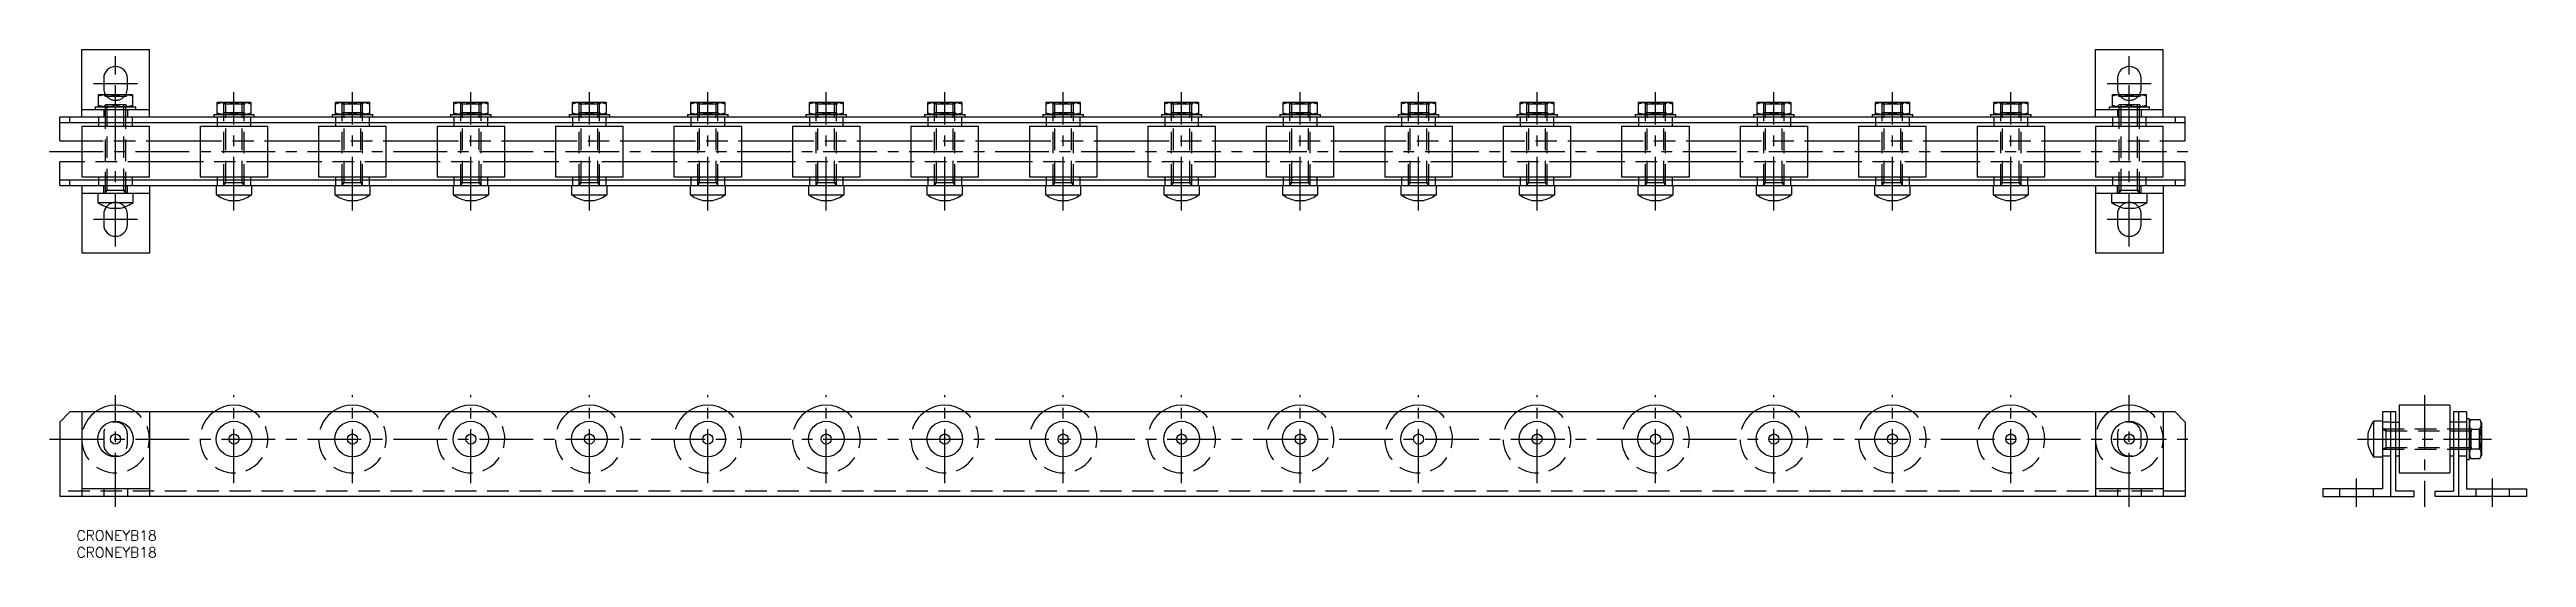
# Model space of a CAD drawing. Extents: x -3 to 729, y -8 to 142.
import ezdxf

# ---------------------------------------------------------------- set-up
doc = ezdxf.new("R2010")
doc.units = 0
doc.header["$LTSCALE"] = 0.5
doc.linetypes.add('CENTER', pattern=[50.8, 31.75, -6.35, 6.35, -6.35])
doc.linetypes.add('DASHED', pattern=[19.05, 12.7, -6.35])
for name, color, linetype in [('MSM_CENTER', 1, 'CENTER'), ('MSM_CONTINUOUS', 7, 'CONTINUOUS'), ('MSM_DASHED', 4, 'DASHED'), ('MSM_PART_NUMBER', 7, 'CONTINUOUS')]:
    doc.layers.add(name, color=color, linetype=linetype)
doc.styles.get("Standard").update_dxf_attribs({"font": 'txt.shx', "height": 3, "bigfont": 'bigfont.shx'})

# ---------------------------------------------------------------- blocks, each defined once
blk = doc.blocks.new('*U45')
at = {"layer": 'MSM_PART_NUMBER'}
blk.add_text('CRONEYB18', height=3, dxfattribs=at).set_placement((5, -3))
blk = doc.blocks.new('*U46')
at = {"layer": 'MSM_PART_NUMBER'}
blk.add_text('CRONEYB18', height=3, dxfattribs=at).set_placement((5, -8))

msp = doc.modelspace()

# ---------------------------------------------------------------- linework, layer by layer
at = {"layer": 'MSM_CENTER'}
for p, q in [((16.5, 83.91), (16.5, 140.11)), ((611.5, 83.91), (611.5, 140.11)), ((10, 132.11), (23, 132.11)), ((605, 132.11), (618, 132.11)), ((51.5, 94.51), (51.5, 129.51)), ((86.5, 94.51), (86.5, 129.51)), ((121.5, 94.51), (121.5, 129.51)), ((156.5, 94.51), (156.5, 129.51)), ((191.5, 94.51), (191.5, 129.51)), ((226.5, 94.51), (226.5, 129.51)), ((261.5, 94.51), (261.5, 129.51)), ((296.5, 94.51), (296.5, 129.51)), ((331.5, 94.51), (331.5, 129.51)), ((366.5, 94.51), (366.5, 129.51)), ((401.5, 94.51), (401.5, 129.51)), ((436.5, 94.51), (436.5, 129.51)), ((471.5, 94.51), (471.5, 129.51)), ((506.5, 94.51), (506.5, 129.51)), ((541.5, 94.51), (541.5, 129.51)), ((576.5, 94.51), (576.5, 129.51)), ((-3, 112.01), (631, 112.01)), ((23, 91.91), (10, 91.91)), ((618, 91.91), (605, 91.91)), ((16.5, 7), (16.5, 40)), ((51.5, 14), (51.5, 40)), ((86.5, 14), (86.5, 40)), ((121.5, 14), (121.5, 40)), ((156.5, 14), (156.5, 40)), ((191.5, 14), (191.5, 40)), ((226.5, 14), (226.5, 40)), ((261.5, 14), (261.5, 40)), ((296.5, 14), (296.5, 40)), ((331.5, 14), (331.5, 40)), ((366.5, 14), (366.5, 40)), ((401.5, 14), (401.5, 40)), ((436.5, 14), (436.5, 40)), ((471.5, 14), (471.5, 40)), ((506.5, 14), (506.5, 40)), ((541.5, 14), (541.5, 40)), ((576.5, 14), (576.5, 40)), ((611.5, 7), (611.5, 40)), ((698.74, 40), (698.74, 7)), ((-3, 27), (631, 27)), ((678.94, 27), (718.54, 27)), ((678.64, 7), (678.64, 15.3)), ((718.84, 7), (718.84, 15.3))]:
    msp.add_line(p, q, dxfattribs=at)
at = {"layer": 'MSM_CONTINUOUS'}
for p, q in [((6.5, 122.11), (6.5, 142.11)), ((6.5, 142.11), (26.5, 142.11)), ((26.5, 122.11), (26.5, 142.11)), ((601.5, 122.11), (601.5, 142.11)), ((601.5, 142.11), (621.5, 142.11)), ((621.5, 122.11), (621.5, 142.11)), ((13, 133.61), (13, 130.61)), ((20, 130.61), (20, 133.61)), ((608, 133.61), (608, 130.61)), ((615, 130.61), (615, 133.61)), ((10.5, 125.21), (10.5, 124.41)), ((10.5, 125.21), (22.5, 125.21)), ((11.6, 128.81), (11.5, 128.75)), ((11.5, 125.27), (11.5, 128.75)), ((11.5, 125.27), (11.6, 125.21)), ((11.6, 128.81), (21.4, 128.81)), ((16.5, 125.72), (16.5, 128.31)), ((21.5, 128.75), (21.4, 128.81)), ((21.4, 125.21), (21.5, 125.27)), ((21.5, 128.75), (21.5, 125.27)), ((22.5, 124.41), (22.5, 125.21)), ((46.6, 126.51), (46.5, 126.45)), ((46.5, 122.97), (46.5, 126.45)), ((46.6, 126.51), (56.4, 126.51)), ((51.5, 123.42), (51.5, 126.01)), ((56.5, 126.45), (56.4, 126.51)), ((56.5, 126.45), (56.5, 122.97)), ((81.6, 126.51), (81.5, 126.45)), ((81.5, 122.97), (81.5, 126.45)), ((81.6, 126.51), (91.4, 126.51)), ((86.5, 123.42), (86.5, 126.01)), ((91.5, 126.45), (91.4, 126.51)), ((91.5, 126.45), (91.5, 122.97)), ((116.6, 126.51), (116.5, 126.45)), ((116.5, 122.97), (116.5, 126.45)), ((116.6, 126.51), (126.4, 126.51)), ((121.5, 123.42), (121.5, 126.01)), ((126.5, 126.45), (126.4, 126.51)), ((126.5, 126.45), (126.5, 122.97)), ((151.6, 126.51), (151.5, 126.45)), ((151.5, 122.97), (151.5, 126.45)), ((151.6, 126.51), (161.4, 126.51)), ((156.5, 123.42), (156.5, 126.01)), ((161.5, 126.45), (161.4, 126.51)), ((161.5, 126.45), (161.5, 122.97)), ((186.6, 126.51), (186.5, 126.45)), ((186.5, 122.97), (186.5, 126.45)), ((186.6, 126.51), (196.4, 126.51)), ((191.5, 123.42), (191.5, 126.01)), ((196.5, 126.45), (196.4, 126.51)), ((196.5, 126.45), (196.5, 122.97)), ((221.6, 126.51), (221.5, 126.45)), ((221.5, 122.97), (221.5, 126.45)), ((221.6, 126.51), (231.4, 126.51)), ((226.5, 123.42), (226.5, 126.01)), ((231.5, 126.45), (231.4, 126.51)), ((231.5, 126.45), (231.5, 122.97)), ((256.6, 126.51), (256.5, 126.45)), ((256.5, 122.97), (256.5, 126.45)), ((256.6, 126.51), (266.4, 126.51)), ((261.5, 123.42), (261.5, 126.01)), ((266.5, 126.45), (266.4, 126.51)), ((266.5, 126.45), (266.5, 122.97)), ((291.6, 126.51), (291.5, 126.45)), ((291.5, 122.97), (291.5, 126.45)), ((291.6, 126.51), (301.4, 126.51)), ((296.5, 123.42), (296.5, 126.01)), ((301.5, 126.45), (301.4, 126.51)), ((301.5, 126.45), (301.5, 122.97)), ((326.6, 126.51), (326.5, 126.45)), ((326.5, 122.97), (326.5, 126.45)), ((326.6, 126.51), (336.4, 126.51)), ((331.5, 123.42), (331.5, 126.01)), ((336.5, 126.45), (336.4, 126.51)), ((336.5, 126.45), (336.5, 122.97)), ((361.6, 126.51), (361.5, 126.45)), ((361.5, 122.97), (361.5, 126.45)), ((361.6, 126.51), (371.4, 126.51)), ((366.5, 123.42), (366.5, 126.01)), ((371.5, 126.45), (371.4, 126.51)), ((371.5, 126.45), (371.5, 122.97)), ((396.6, 126.51), (396.5, 126.45)), ((396.5, 122.97), (396.5, 126.45)), ((396.6, 126.51), (406.4, 126.51)), ((401.5, 123.42), (401.5, 126.01)), ((406.5, 126.45), (406.4, 126.51)), ((406.5, 126.45), (406.5, 122.97)), ((431.6, 126.51), (431.5, 126.45)), ((431.5, 122.97), (431.5, 126.45)), ((431.6, 126.51), (441.4, 126.51)), ((436.5, 123.42), (436.5, 126.01)), ((441.5, 126.45), (441.4, 126.51)), ((441.5, 126.45), (441.5, 122.97)), ((466.6, 126.51), (466.5, 126.45)), ((466.5, 122.97), (466.5, 126.45)), ((466.6, 126.51), (476.4, 126.51)), ((471.5, 123.42), (471.5, 126.01)), ((476.5, 126.45), (476.4, 126.51)), ((476.5, 126.45), (476.5, 122.97)), ((501.6, 126.51), (501.5, 126.45)), ((501.5, 122.97), (501.5, 126.45)), ((501.6, 126.51), (511.4, 126.51)), ((506.5, 123.42), (506.5, 126.01)), ((511.5, 126.45), (511.4, 126.51)), ((511.5, 126.45), (511.5, 122.97)), ((536.6, 126.51), (536.5, 126.45)), ((536.5, 122.97), (536.5, 126.45)), ((536.6, 126.51), (546.4, 126.51)), ((541.5, 123.42), (541.5, 126.01)), ((546.5, 126.45), (546.4, 126.51)), ((546.5, 126.45), (546.5, 122.97)), ((571.6, 126.51), (571.5, 126.45)), ((571.5, 122.97), (571.5, 126.45)), ((571.6, 126.51), (581.4, 126.51)), ((576.5, 123.42), (576.5, 126.01)), ((581.5, 126.45), (581.4, 126.51)), ((581.5, 126.45), (581.5, 122.97)), ((605.5, 125.21), (605.5, 124.41)), ((605.5, 125.21), (617.5, 125.21)), ((606.6, 128.81), (606.5, 128.75)), ((606.5, 125.27), (606.5, 128.75)), ((606.5, 125.27), (606.6, 125.21)), ((606.6, 128.81), (616.4, 128.81)), ((611.5, 125.72), (611.5, 128.31)), ((616.5, 128.75), (616.4, 128.81)), ((616.4, 125.21), (616.5, 125.27)), ((616.5, 128.75), (616.5, 125.27)), ((617.5, 124.41), (617.5, 125.21)), ((628, 122.11), (0, 122.11)), ((0, 115.11), (0, 122.11)), ((0, 120.51), (628, 120.51)), ((3, 120.51), (3, 122.11)), ((6.5, 124.41), (26.5, 124.41)), ((6.5, 119.51), (6.5, 104.51)), ((6.5, 119.51), (26.5, 119.51)), ((11.5, 120.51), (11.5, 119.51)), ((21.5, 119.51), (21.5, 120.51)), ((26.5, 104.51), (26.5, 119.51)), ((41.5, 119.51), (41.5, 104.51)), ((41.5, 119.51), (61.5, 119.51)), ((45.5, 122.91), (45.5, 122.11)), ((45.5, 122.91), (57.5, 122.91)), ((46.5, 122.97), (46.6, 122.91)), ((46.5, 120.51), (46.5, 119.51)), ((56.4, 122.91), (56.5, 122.97)), ((56.5, 119.51), (56.5, 120.51)), ((57.5, 122.11), (57.5, 122.91)), ((61.5, 104.51), (61.5, 119.51)), ((76.5, 119.51), (76.5, 104.51)), ((76.5, 119.51), (96.5, 119.51)), ((80.5, 122.91), (80.5, 122.11)), ((80.5, 122.91), (92.5, 122.91)), ((81.5, 122.97), (81.6, 122.91)), ((81.5, 120.51), (81.5, 119.51)), ((91.4, 122.91), (91.5, 122.97)), ((91.5, 119.51), (91.5, 120.51)), ((92.5, 122.11), (92.5, 122.91)), ((96.5, 104.51), (96.5, 119.51)), ((111.5, 119.51), (111.5, 104.51)), ((111.5, 119.51), (131.5, 119.51)), ((115.5, 122.91), (115.5, 122.11)), ((115.5, 122.91), (127.5, 122.91)), ((116.5, 122.97), (116.6, 122.91)), ((116.5, 120.51), (116.5, 119.51)), ((126.4, 122.91), (126.5, 122.97)), ((126.5, 119.51), (126.5, 120.51)), ((127.5, 122.11), (127.5, 122.91)), ((131.5, 104.51), (131.5, 119.51)), ((146.5, 119.51), (146.5, 104.51)), ((146.5, 119.51), (166.5, 119.51)), ((150.5, 122.91), (150.5, 122.11)), ((150.5, 122.91), (162.5, 122.91)), ((151.5, 122.97), (151.6, 122.91)), ((151.5, 120.51), (151.5, 119.51)), ((161.4, 122.91), (161.5, 122.97)), ((161.5, 119.51), (161.5, 120.51)), ((162.5, 122.11), (162.5, 122.91)), ((166.5, 104.51), (166.5, 119.51)), ((181.5, 119.51), (181.5, 104.51)), ((181.5, 119.51), (201.5, 119.51)), ((185.5, 122.91), (185.5, 122.11)), ((185.5, 122.91), (197.5, 122.91)), ((186.5, 122.97), (186.6, 122.91)), ((186.5, 120.51), (186.5, 119.51)), ((196.4, 122.91), (196.5, 122.97)), ((196.5, 119.51), (196.5, 120.51)), ((197.5, 122.11), (197.5, 122.91)), ((201.5, 104.51), (201.5, 119.51)), ((216.5, 119.51), (216.5, 104.51)), ((216.5, 119.51), (236.5, 119.51)), ((220.5, 122.91), (220.5, 122.11)), ((220.5, 122.91), (232.5, 122.91)), ((221.5, 122.97), (221.6, 122.91)), ((221.5, 120.51), (221.5, 119.51)), ((231.4, 122.91), (231.5, 122.97)), ((231.5, 119.51), (231.5, 120.51)), ((232.5, 122.11), (232.5, 122.91)), ((236.5, 104.51), (236.5, 119.51)), ((251.5, 119.51), (251.5, 104.51)), ((251.5, 119.51), (271.5, 119.51)), ((255.5, 122.91), (255.5, 122.11)), ((255.5, 122.91), (267.5, 122.91)), ((256.5, 122.97), (256.6, 122.91)), ((256.5, 120.51), (256.5, 119.51)), ((266.4, 122.91), (266.5, 122.97)), ((266.5, 119.51), (266.5, 120.51)), ((267.5, 122.11), (267.5, 122.91)), ((271.5, 104.51), (271.5, 119.51)), ((286.5, 119.51), (286.5, 104.51)), ((286.5, 119.51), (306.5, 119.51)), ((290.5, 122.91), (290.5, 122.11)), ((290.5, 122.91), (302.5, 122.91)), ((291.5, 122.97), (291.6, 122.91)), ((291.5, 120.51), (291.5, 119.51)), ((301.4, 122.91), (301.5, 122.97)), ((301.5, 119.51), (301.5, 120.51)), ((302.5, 122.11), (302.5, 122.91)), ((306.5, 104.51), (306.5, 119.51)), ((321.5, 119.51), (321.5, 104.51)), ((321.5, 119.51), (341.5, 119.51)), ((325.5, 122.91), (325.5, 122.11)), ((325.5, 122.91), (337.5, 122.91)), ((326.5, 122.97), (326.6, 122.91)), ((326.5, 120.51), (326.5, 119.51)), ((336.4, 122.91), (336.5, 122.97)), ((336.5, 119.51), (336.5, 120.51)), ((337.5, 122.11), (337.5, 122.91)), ((341.5, 104.51), (341.5, 119.51)), ((356.5, 119.51), (356.5, 104.51)), ((356.5, 119.51), (376.5, 119.51)), ((360.5, 122.91), (360.5, 122.11)), ((360.5, 122.91), (372.5, 122.91)), ((361.5, 122.97), (361.6, 122.91)), ((361.5, 120.51), (361.5, 119.51)), ((371.4, 122.91), (371.5, 122.97)), ((371.5, 119.51), (371.5, 120.51)), ((372.5, 122.11), (372.5, 122.91)), ((376.5, 104.51), (376.5, 119.51)), ((391.5, 119.51), (391.5, 104.51)), ((391.5, 119.51), (411.5, 119.51)), ((395.5, 122.91), (395.5, 122.11)), ((395.5, 122.91), (407.5, 122.91)), ((396.5, 122.97), (396.6, 122.91)), ((396.5, 120.51), (396.5, 119.51)), ((406.4, 122.91), (406.5, 122.97)), ((406.5, 119.51), (406.5, 120.51)), ((407.5, 122.11), (407.5, 122.91)), ((411.5, 104.51), (411.5, 119.51)), ((426.5, 119.51), (426.5, 104.51)), ((426.5, 119.51), (446.5, 119.51)), ((430.5, 122.91), (430.5, 122.11)), ((430.5, 122.91), (442.5, 122.91)), ((431.5, 122.97), (431.6, 122.91)), ((431.5, 120.51), (431.5, 119.51)), ((441.4, 122.91), (441.5, 122.97)), ((441.5, 119.51), (441.5, 120.51)), ((442.5, 122.11), (442.5, 122.91)), ((446.5, 104.51), (446.5, 119.51)), ((461.5, 119.51), (461.5, 104.51)), ((461.5, 119.51), (481.5, 119.51)), ((465.5, 122.91), (465.5, 122.11)), ((465.5, 122.91), (477.5, 122.91)), ((466.5, 122.97), (466.6, 122.91)), ((466.5, 120.51), (466.5, 119.51)), ((476.4, 122.91), (476.5, 122.97)), ((476.5, 119.51), (476.5, 120.51)), ((477.5, 122.11), (477.5, 122.91)), ((481.5, 104.51), (481.5, 119.51)), ((496.5, 119.51), (496.5, 104.51)), ((496.5, 119.51), (516.5, 119.51)), ((500.5, 122.91), (500.5, 122.11)), ((500.5, 122.91), (512.5, 122.91)), ((501.5, 122.97), (501.6, 122.91)), ((501.5, 120.51), (501.5, 119.51)), ((511.4, 122.91), (511.5, 122.97)), ((511.5, 119.51), (511.5, 120.51)), ((512.5, 122.11), (512.5, 122.91)), ((516.5, 104.51), (516.5, 119.51)), ((531.5, 119.51), (531.5, 104.51)), ((531.5, 119.51), (551.5, 119.51)), ((535.5, 122.91), (535.5, 122.11)), ((535.5, 122.91), (547.5, 122.91)), ((536.5, 122.97), (536.6, 122.91)), ((536.5, 120.51), (536.5, 119.51)), ((546.4, 122.91), (546.5, 122.97)), ((546.5, 119.51), (546.5, 120.51)), ((547.5, 122.11), (547.5, 122.91)), ((551.5, 104.51), (551.5, 119.51)), ((566.5, 119.51), (566.5, 104.51)), ((566.5, 119.51), (586.5, 119.51)), ((570.5, 122.91), (570.5, 122.11)), ((570.5, 122.91), (582.5, 122.91)), ((571.5, 122.97), (571.6, 122.91)), ((571.5, 120.51), (571.5, 119.51)), ((581.4, 122.91), (581.5, 122.97)), ((581.5, 119.51), (581.5, 120.51)), ((582.5, 122.11), (582.5, 122.91)), ((586.5, 104.51), (586.5, 119.51)), ((601.5, 124.41), (621.5, 124.41)), ((601.5, 119.51), (601.5, 104.51)), ((601.5, 119.51), (621.5, 119.51)), ((606.5, 120.51), (606.5, 119.51)), ((616.5, 119.51), (616.5, 120.51)), ((621.5, 104.51), (621.5, 119.51)), ((625, 122.11), (625, 120.51)), ((628, 115.11), (628, 122.11)), ((0, 115.11), (6.5, 115.11)), ((26.5, 115.11), (41.5, 115.11)), ((61.5, 115.11), (76.5, 115.11)), ((96.5, 115.11), (111.5, 115.11)), ((131.5, 115.11), (146.5, 115.11)), ((166.5, 115.11), (181.5, 115.11)), ((201.5, 115.11), (216.5, 115.11)), ((236.5, 115.11), (251.5, 115.11)), ((271.5, 115.11), (286.5, 115.11)), ((306.5, 115.11), (321.5, 115.11)), ((341.5, 115.11), (356.5, 115.11)), ((376.5, 115.11), (391.5, 115.11)), ((411.5, 115.11), (426.5, 115.11)), ((446.5, 115.11), (461.5, 115.11)), ((481.5, 115.11), (496.5, 115.11)), ((516.5, 115.11), (531.5, 115.11)), ((551.5, 115.11), (566.5, 115.11)), ((586.5, 115.11), (601.5, 115.11)), ((621.5, 115.11), (628, 115.11)), ((6.5, 108.91), (0, 108.91)), ((0, 101.91), (0, 108.91)), ((628, 103.51), (0, 103.51)), ((3, 101.91), (3, 103.51)), ((6.5, 104.51), (26.5, 104.51)), ((11.5, 104.51), (11.5, 103.51)), ((21.5, 103.51), (21.5, 104.51)), ((41.5, 108.91), (26.5, 108.91)), ((41.5, 104.51), (61.5, 104.51)), ((46.5, 104.51), (46.5, 103.51)), ((56.5, 103.51), (56.5, 104.51)), ((76.5, 108.91), (61.5, 108.91)), ((76.5, 104.51), (96.5, 104.51)), ((81.5, 104.51), (81.5, 103.51)), ((91.5, 103.51), (91.5, 104.51)), ((111.5, 108.91), (96.5, 108.91)), ((111.5, 104.51), (131.5, 104.51)), ((116.5, 104.51), (116.5, 103.51)), ((126.5, 103.51), (126.5, 104.51)), ((146.5, 108.91), (131.5, 108.91)), ((146.5, 104.51), (166.5, 104.51)), ((151.5, 104.51), (151.5, 103.51)), ((161.5, 103.51), (161.5, 104.51)), ((181.5, 108.91), (166.5, 108.91)), ((181.5, 104.51), (201.5, 104.51)), ((186.5, 104.51), (186.5, 103.51)), ((196.5, 103.51), (196.5, 104.51)), ((216.5, 108.91), (201.5, 108.91)), ((216.5, 104.51), (236.5, 104.51)), ((221.5, 104.51), (221.5, 103.51)), ((231.5, 103.51), (231.5, 104.51)), ((251.5, 108.91), (236.5, 108.91)), ((251.5, 104.51), (271.5, 104.51)), ((256.5, 104.51), (256.5, 103.51)), ((266.5, 103.51), (266.5, 104.51)), ((286.5, 108.91), (271.5, 108.91)), ((286.5, 104.51), (306.5, 104.51)), ((291.5, 104.51), (291.5, 103.51)), ((301.5, 103.51), (301.5, 104.51)), ((321.5, 108.91), (306.5, 108.91)), ((321.5, 104.51), (341.5, 104.51)), ((326.5, 104.51), (326.5, 103.51)), ((336.5, 103.51), (336.5, 104.51)), ((356.5, 108.91), (341.5, 108.91)), ((356.5, 104.51), (376.5, 104.51)), ((361.5, 104.51), (361.5, 103.51)), ((371.5, 103.51), (371.5, 104.51)), ((391.5, 108.91), (376.5, 108.91)), ((391.5, 104.51), (411.5, 104.51)), ((396.5, 104.51), (396.5, 103.51)), ((406.5, 103.51), (406.5, 104.51)), ((426.5, 108.91), (411.5, 108.91)), ((426.5, 104.51), (446.5, 104.51)), ((431.5, 104.51), (431.5, 103.51)), ((441.5, 103.51), (441.5, 104.51)), ((461.5, 108.91), (446.5, 108.91)), ((461.5, 104.51), (481.5, 104.51)), ((466.5, 104.51), (466.5, 103.51)), ((476.5, 103.51), (476.5, 104.51)), ((496.5, 108.91), (481.5, 108.91)), ((496.5, 104.51), (516.5, 104.51)), ((501.5, 104.51), (501.5, 103.51)), ((511.5, 103.51), (511.5, 104.51)), ((531.5, 108.91), (516.5, 108.91)), ((531.5, 104.51), (551.5, 104.51)), ((536.5, 104.51), (536.5, 103.51)), ((546.5, 103.51), (546.5, 104.51)), ((566.5, 108.91), (551.5, 108.91)), ((566.5, 104.51), (586.5, 104.51)), ((571.5, 104.51), (571.5, 103.51)), ((581.5, 103.51), (581.5, 104.51)), ((601.5, 108.91), (586.5, 108.91)), ((601.5, 104.51), (621.5, 104.51)), ((606.5, 104.51), (606.5, 103.51)), ((616.5, 103.51), (616.5, 104.51)), ((628, 108.91), (621.5, 108.91)), ((625, 103.51), (625, 101.91)), ((628, 101.91), (628, 108.91)), ((0, 101.91), (628, 101.91)), ((6.5, 101.91), (6.5, 81.91)), ((26.5, 99.61), (6.5, 99.61)), ((11.25, 99.61), (11.25, 96.9)), ((11.25, 96.9), (21.75, 96.9)), ((15.01, 95.21), (17.99, 95.21)), ((21.75, 96.9), (21.75, 99.61)), ((26.5, 101.91), (26.5, 81.91)), ((46.25, 101.91), (46.25, 99.2)), ((46.25, 99.2), (56.75, 99.2)), ((50.01, 97.51), (52.99, 97.51)), ((56.75, 99.2), (56.75, 101.91)), ((81.25, 101.91), (81.25, 99.2)), ((81.25, 99.2), (91.75, 99.2)), ((85.01, 97.51), (87.99, 97.51)), ((91.75, 99.2), (91.75, 101.91)), ((116.25, 101.91), (116.25, 99.2)), ((116.25, 99.2), (126.75, 99.2)), ((120.01, 97.51), (122.99, 97.51)), ((126.75, 99.2), (126.75, 101.91)), ((151.25, 101.91), (151.25, 99.2)), ((151.25, 99.2), (161.75, 99.2)), ((155.01, 97.51), (157.99, 97.51)), ((161.75, 99.2), (161.75, 101.91)), ((186.25, 101.91), (186.25, 99.2)), ((186.25, 99.2), (196.75, 99.2)), ((190.01, 97.51), (192.99, 97.51)), ((196.75, 99.2), (196.75, 101.91)), ((221.25, 101.91), (221.25, 99.2)), ((221.25, 99.2), (231.75, 99.2)), ((225.01, 97.51), (227.99, 97.51)), ((231.75, 99.2), (231.75, 101.91)), ((256.25, 101.91), (256.25, 99.2)), ((256.25, 99.2), (266.75, 99.2)), ((260.01, 97.51), (262.99, 97.51)), ((266.75, 99.2), (266.75, 101.91)), ((291.25, 101.91), (291.25, 99.2)), ((291.25, 99.2), (301.75, 99.2)), ((295.01, 97.51), (297.99, 97.51)), ((301.75, 99.2), (301.75, 101.91)), ((326.25, 101.91), (326.25, 99.2)), ((326.25, 99.2), (336.75, 99.2)), ((330.01, 97.51), (332.99, 97.51)), ((336.75, 99.2), (336.75, 101.91)), ((361.25, 101.91), (361.25, 99.2)), ((361.25, 99.2), (371.75, 99.2)), ((365.01, 97.51), (367.99, 97.51)), ((371.75, 99.2), (371.75, 101.91)), ((396.25, 101.91), (396.25, 99.2)), ((396.25, 99.2), (406.75, 99.2)), ((400.01, 97.51), (402.99, 97.51)), ((406.75, 99.2), (406.75, 101.91)), ((431.25, 101.91), (431.25, 99.2)), ((431.25, 99.2), (441.75, 99.2)), ((435.01, 97.51), (437.99, 97.51)), ((441.75, 99.2), (441.75, 101.91)), ((466.25, 101.91), (466.25, 99.2)), ((466.25, 99.2), (476.75, 99.2)), ((470.01, 97.51), (472.99, 97.51)), ((476.75, 99.2), (476.75, 101.91)), ((501.25, 101.91), (501.25, 99.2)), ((501.25, 99.2), (511.75, 99.2)), ((505.01, 97.51), (507.99, 97.51)), ((511.75, 99.2), (511.75, 101.91)), ((536.25, 101.91), (536.25, 99.2)), ((536.25, 99.2), (546.75, 99.2)), ((540.01, 97.51), (542.99, 97.51)), ((546.75, 99.2), (546.75, 101.91)), ((571.25, 101.91), (571.25, 99.2)), ((571.25, 99.2), (581.75, 99.2)), ((575.01, 97.51), (577.99, 97.51)), ((581.75, 99.2), (581.75, 101.91)), ((601.5, 101.91), (601.5, 81.91)), ((621.5, 99.61), (601.5, 99.61)), ((606.25, 99.61), (606.25, 96.9)), ((606.25, 96.9), (616.75, 96.9)), ((610.01, 95.21), (612.99, 95.21)), ((616.75, 96.9), (616.75, 99.61)), ((621.5, 101.91), (621.5, 81.91)), ((13, 93.41), (13, 90.41)), ((20, 90.41), (20, 93.41)), ((608, 93.41), (608, 90.41)), ((615, 90.41), (615, 93.41)), ((26.5, 81.91), (6.5, 81.91)), ((621.5, 81.91), (601.5, 81.91)), ((691.24, 37), (691.24, 17)), ((706.24, 37), (691.24, 37)), ((706.24, 37), (706.24, 17)), ((0, 32), (3, 35)), ((0, 32), (0, 10)), ((625, 35), (3, 35)), ((6.5, 35), (6.5, 10)), ((26.5, 35), (26.5, 10)), ((601.5, 35), (601.5, 10)), ((621.5, 35), (621.5, 10)), ((625, 35), (628, 32)), ((628, 32), (628, 10)), ((683.63, 32.25), (683.63, 21.75)), ((686.34, 32.25), (683.63, 32.25)), ((690.24, 35), (686.34, 35)), ((686.34, 35), (686.34, 12.3)), ((688.64, 35), (688.64, 10)), ((688.64, 32), (691.24, 32)), ((690.24, 11.6), (690.24, 35)), ((708.84, 32), (706.24, 32)), ((707.24, 35), (707.24, 11.6)), ((711.14, 35), (707.24, 35)), ((708.84, 10), (708.84, 35)), ((711.14, 35), (711.14, 12.3)), ((711.94, 33), (711.14, 33)), ((711.94, 33), (711.94, 21)), ((712.44, 32.77), (711.94, 31.9)), ((712.44, 32.77), (715.03, 32.77)), ((712.44, 29.89), (715.03, 29.89)), ((715.54, 31.9), (715.03, 32.77)), ((715.54, 31.9), (715.54, 22.1)), ((681.94, 28.49), (681.94, 25.51)), ((690.24, 22), (691.24, 22)), ((706.24, 22), (707.24, 22)), ((711.94, 22.1), (712.44, 21.23)), ((712.44, 24.11), (715.03, 24.11)), ((715.03, 21.23), (715.54, 22.1)), ((683.63, 21.75), (686.34, 21.75)), ((691.24, 17), (706.24, 17)), ((711.14, 21), (711.94, 21)), ((712.44, 21.23), (715.03, 21.23)), ((628, 10), (0, 10)), ((26.5, 12.3), (6.5, 12.3)), ((621.5, 12.3), (601.5, 12.3)), ((686.34, 12.3), (668.64, 12.3)), ((668.64, 12.3), (668.64, 10)), ((668.64, 10), (695.64, 10)), ((695.64, 11.6), (690.24, 11.6)), ((695.64, 10), (695.64, 11.6)), ((701.84, 11.6), (707.24, 11.6)), ((701.84, 10), (701.84, 11.6)), ((728.84, 10), (701.84, 10)), ((711.14, 12.3), (728.84, 12.3)), ((728.84, 12.3), (728.84, 10))]:
    msp.add_line(p, q, dxfattribs=at)
for centre, radius in [((16.5, 27), 5.25), ((51.5, 27), 5.25), ((86.5, 27), 5.25), ((121.5, 27), 5.25), ((156.5, 27), 5.25), ((191.5, 27), 5.25), ((226.5, 27), 5.25), ((261.5, 27), 5.25), ((296.5, 27), 5.25), ((331.5, 27), 5.25), ((366.5, 27), 5.25), ((401.5, 27), 5.25), ((436.5, 27), 5.25), ((471.5, 27), 5.25), ((506.5, 27), 5.25), ((541.5, 27), 5.25), ((576.5, 27), 5.25), ((611.5, 27), 5.25), ((16.5, 27), 1.49), ((51.5, 27), 1.49), ((86.5, 27), 1.49), ((121.5, 27), 1.49), ((156.5, 27), 1.49), ((191.5, 27), 1.49), ((226.5, 27), 1.49), ((261.5, 27), 1.49), ((296.5, 27), 1.49), ((331.5, 27), 1.49), ((366.5, 27), 1.49), ((401.5, 27), 1.49), ((436.5, 27), 1.49), ((471.5, 27), 1.49), ((506.5, 27), 1.49), ((541.5, 27), 1.49), ((576.5, 27), 1.49), ((611.5, 27), 1.49)]:
    msp.add_circle(centre, radius, dxfattribs=at)
for centre, radius, start, end in [((16.5, 133.61), 3.5, 0, 180), ((611.5, 133.61), 3.5, 0, 180), ((14, 121.38), 7.37, 70.15922, 109.84078), ((14, 132.64), 7.37, 250.15922, 289.84078), ((16.5, 130.61), 3.5, 180, 210.94972), ((19, 121.38), 7.37, 70.15922, 109.84078), ((19, 132.64), 7.37, 250.15922, 289.84078), ((16.5, 130.61), 3.5, 329.05028, 0), ((49, 119.08), 7.37, 70.15922, 109.84078), ((54, 119.08), 7.37, 70.15922, 109.84078), ((84, 119.08), 7.37, 70.15922, 109.84078), ((89, 119.08), 7.37, 70.15922, 109.84078), ((119, 119.08), 7.37, 70.15922, 109.84078), ((124, 119.08), 7.37, 70.15922, 109.84078), ((154, 119.08), 7.37, 70.15922, 109.84078), ((159, 119.08), 7.37, 70.15922, 109.84078), ((189, 119.08), 7.37, 70.15922, 109.84078), ((194, 119.08), 7.37, 70.15922, 109.84078), ((224, 119.08), 7.37, 70.15922, 109.84078), ((229, 119.08), 7.37, 70.15922, 109.84078), ((259, 119.08), 7.37, 70.15922, 109.84078), ((264, 119.08), 7.37, 70.15922, 109.84078), ((294, 119.08), 7.37, 70.15922, 109.84078), ((299, 119.08), 7.37, 70.15922, 109.84078), ((329, 119.08), 7.37, 70.15922, 109.84078), ((334, 119.08), 7.37, 70.15922, 109.84078), ((364, 119.08), 7.37, 70.15922, 109.84078), ((369, 119.08), 7.37, 70.15922, 109.84078), ((399, 119.08), 7.37, 70.15922, 109.84078), ((404, 119.08), 7.37, 70.15922, 109.84078), ((434, 119.08), 7.37, 70.15922, 109.84078), ((439, 119.08), 7.37, 70.15922, 109.84078), ((469, 119.08), 7.37, 70.15922, 109.84078), ((474, 119.08), 7.37, 70.15922, 109.84078), ((504, 119.08), 7.37, 70.15922, 109.84078), ((509, 119.08), 7.37, 70.15922, 109.84078), ((539, 119.08), 7.37, 70.15922, 109.84078), ((544, 119.08), 7.37, 70.15922, 109.84078), ((574, 119.08), 7.37, 70.15922, 109.84078), ((579, 119.08), 7.37, 70.15922, 109.84078), ((609, 121.38), 7.37, 70.15922, 109.84078), ((609, 132.64), 7.37, 250.15922, 289.84078), ((611.5, 130.61), 3.5, 180, 210.94972), ((614, 121.38), 7.37, 70.15922, 109.84078), ((614, 132.64), 7.37, 250.15922, 289.84078), ((611.5, 130.61), 3.5, 329.05028, 0), ((49, 130.34), 7.37, 250.15922, 289.84078), ((54, 130.34), 7.37, 250.15922, 289.84078), ((84, 130.34), 7.37, 250.15922, 289.84078), ((89, 130.34), 7.37, 250.15922, 289.84078), ((119, 130.34), 7.37, 250.15922, 289.84078), ((124, 130.34), 7.37, 250.15922, 289.84078), ((154, 130.34), 7.37, 250.15922, 289.84078), ((159, 130.34), 7.37, 250.15922, 289.84078), ((189, 130.34), 7.37, 250.15922, 289.84078), ((194, 130.34), 7.37, 250.15922, 289.84078), ((224, 130.34), 7.37, 250.15922, 289.84078), ((229, 130.34), 7.37, 250.15922, 289.84078), ((259, 130.34), 7.37, 250.15922, 289.84078), ((264, 130.34), 7.37, 250.15922, 289.84078), ((294, 130.34), 7.37, 250.15922, 289.84078), ((299, 130.34), 7.37, 250.15922, 289.84078), ((329, 130.34), 7.37, 250.15922, 289.84078), ((334, 130.34), 7.37, 250.15922, 289.84078), ((364, 130.34), 7.37, 250.15922, 289.84078), ((369, 130.34), 7.37, 250.15922, 289.84078), ((399, 130.34), 7.37, 250.15922, 289.84078), ((404, 130.34), 7.37, 250.15922, 289.84078), ((434, 130.34), 7.37, 250.15922, 289.84078), ((439, 130.34), 7.37, 250.15922, 289.84078), ((469, 130.34), 7.37, 250.15922, 289.84078), ((474, 130.34), 7.37, 250.15922, 289.84078), ((504, 130.34), 7.37, 250.15922, 289.84078), ((509, 130.34), 7.37, 250.15922, 289.84078), ((539, 130.34), 7.37, 250.15922, 289.84078), ((544, 130.34), 7.37, 250.15922, 289.84078), ((574, 130.34), 7.37, 250.15922, 289.84078), ((579, 130.34), 7.37, 250.15922, 289.84078), ((18.04, 106.95), 12.12, 235.94449, 255.52141), ((16.5, 93.41), 3.5, 141.2477, 180), ((14.96, 106.95), 12.12, 284.47859, 304.05551), ((16.5, 93.41), 3.5, 0, 38.7523), ((53.04, 109.25), 12.12, 235.94449, 255.52141), ((49.96, 109.25), 12.12, 284.47859, 304.05551), ((88.04, 109.25), 12.12, 235.94449, 255.52141), ((84.96, 109.25), 12.12, 284.47859, 304.05551), ((123.04, 109.25), 12.12, 235.94449, 255.52141), ((119.96, 109.25), 12.12, 284.47859, 304.05551), ((158.04, 109.25), 12.12, 235.94449, 255.52141), ((154.96, 109.25), 12.12, 284.47859, 304.05551), ((193.04, 109.25), 12.12, 235.94449, 255.52141), ((189.96, 109.25), 12.12, 284.47859, 304.05551), ((228.04, 109.25), 12.12, 235.94449, 255.52141), ((224.96, 109.25), 12.12, 284.47859, 304.05551), ((263.04, 109.25), 12.12, 235.94449, 255.52141), ((259.96, 109.25), 12.12, 284.47859, 304.05551), ((298.04, 109.25), 12.12, 235.94449, 255.52141), ((294.96, 109.25), 12.12, 284.47859, 304.05551), ((333.04, 109.25), 12.12, 235.94449, 255.52141), ((329.96, 109.25), 12.12, 284.47859, 304.05551), ((368.04, 109.25), 12.12, 235.94449, 255.52141), ((364.96, 109.25), 12.12, 284.47859, 304.05551), ((403.04, 109.25), 12.12, 235.94449, 255.52141), ((399.96, 109.25), 12.12, 284.47859, 304.05551), ((438.04, 109.25), 12.12, 235.94449, 255.52141), ((434.96, 109.25), 12.12, 284.47859, 304.05551), ((473.04, 109.25), 12.12, 235.94449, 255.52141), ((469.96, 109.25), 12.12, 284.47859, 304.05551), ((508.04, 109.25), 12.12, 235.94449, 255.52141), ((504.96, 109.25), 12.12, 284.47859, 304.05551), ((543.04, 109.25), 12.12, 235.94449, 255.52141), ((539.96, 109.25), 12.12, 284.47859, 304.05551), ((578.04, 109.25), 12.12, 235.94449, 255.52141), ((574.96, 109.25), 12.12, 284.47859, 304.05551), ((613.04, 106.95), 12.12, 235.94449, 255.52141), ((611.5, 93.41), 3.5, 141.2477, 180), ((609.96, 106.95), 12.12, 284.47859, 304.05551), ((611.5, 93.41), 3.5, 0, 38.7523), ((16.5, 90.41), 3.5, 180, 0), ((611.5, 90.41), 3.5, 180, 0), ((16.5, 27), 10, 53.1301, 126.8699), ((51.5, 27), 10, 53.1301, 126.8699), ((86.5, 27), 10, 53.1301, 126.8699), ((121.5, 27), 10, 53.1301, 126.8699), ((156.5, 27), 10, 53.1301, 126.8699), ((191.5, 27), 10, 53.1301, 126.8699), ((226.5, 27), 10, 53.1301, 126.8699), ((261.5, 27), 10, 53.1301, 126.8699), ((296.5, 27), 10, 53.1301, 126.8699), ((331.5, 27), 10, 53.1301, 126.8699), ((366.5, 27), 10, 53.1301, 126.8699), ((401.5, 27), 10, 53.1301, 126.8699), ((436.5, 27), 10, 53.1301, 126.8699), ((471.5, 27), 10, 53.1301, 126.8699), ((506.5, 27), 10, 53.1301, 126.8699), ((541.5, 27), 10, 53.1301, 126.8699), ((576.5, 27), 10, 53.1301, 126.8699), ((611.5, 27), 10, 53.1301, 126.8699), ((693.67, 25.46), 12.12, 145.94449, 165.52141), ((714.55, 31.33), 2.56, 154.35735, 214.35735), ((721.6, 27), 9.61, 162.51237, 197.48763), ((712.92, 31.33), 2.56, 325.64265, 25.64265), ((705.87, 27), 9.61, 342.51237, 17.48763), ((693.67, 28.54), 12.12, 194.47859, 214.05551), ((714.55, 22.67), 2.56, 145.64265, 205.64265), ((712.92, 22.67), 2.56, 334.35735, 34.35735)]:
    msp.add_arc(centre, radius, start, end, dxfattribs=at)
at = {"layer": 'MSM_DASHED'}
for p, q in [((12.96, 128.81), (13.5, 128.27)), ((12.96, 125.21), (13.5, 125.75)), ((14.04, 128.81), (13.5, 128.27)), ((19.5, 128.27), (13.5, 128.27)), ((13.5, 99.61), (13.5, 128.27)), ((19.5, 125.75), (13.5, 125.75)), ((14.04, 100.55), (14.04, 128.81)), ((18.96, 128.81), (19.5, 128.27)), ((18.96, 100.55), (18.96, 128.81)), ((20.04, 128.81), (19.5, 128.27)), ((19.5, 99.61), (19.5, 128.27)), ((20.04, 125.21), (19.5, 125.75)), ((47.96, 126.51), (48.5, 125.97)), ((49.04, 126.51), (48.5, 125.97)), ((54.5, 125.97), (48.5, 125.97)), ((48.5, 101.91), (48.5, 125.97)), ((49.04, 102.85), (49.04, 126.51)), ((53.96, 126.51), (54.5, 125.97)), ((53.96, 102.85), (53.96, 126.51)), ((55.04, 126.51), (54.5, 125.97)), ((54.5, 101.91), (54.5, 125.97)), ((82.96, 126.51), (83.5, 125.97)), ((84.04, 126.51), (83.5, 125.97)), ((89.5, 125.97), (83.5, 125.97)), ((83.5, 101.91), (83.5, 125.97)), ((84.04, 102.85), (84.04, 126.51)), ((88.96, 126.51), (89.5, 125.97)), ((88.96, 102.85), (88.96, 126.51)), ((90.04, 126.51), (89.5, 125.97)), ((89.5, 101.91), (89.5, 125.97)), ((117.96, 126.51), (118.5, 125.97)), ((119.04, 126.51), (118.5, 125.97)), ((124.5, 125.97), (118.5, 125.97)), ((118.5, 101.91), (118.5, 125.97)), ((119.04, 102.85), (119.04, 126.51)), ((123.96, 126.51), (124.5, 125.97)), ((123.96, 102.85), (123.96, 126.51)), ((125.04, 126.51), (124.5, 125.97)), ((124.5, 101.91), (124.5, 125.97)), ((152.96, 126.51), (153.5, 125.97)), ((154.04, 126.51), (153.5, 125.97)), ((159.5, 125.97), (153.5, 125.97)), ((153.5, 101.91), (153.5, 125.97)), ((154.04, 102.85), (154.04, 126.51)), ((158.96, 126.51), (159.5, 125.97)), ((158.96, 102.85), (158.96, 126.51)), ((160.04, 126.51), (159.5, 125.97)), ((159.5, 101.91), (159.5, 125.97)), ((187.96, 126.51), (188.5, 125.97)), ((189.04, 126.51), (188.5, 125.97)), ((194.5, 125.97), (188.5, 125.97)), ((188.5, 101.91), (188.5, 125.97)), ((189.04, 102.85), (189.04, 126.51)), ((193.96, 126.51), (194.5, 125.97)), ((193.96, 102.85), (193.96, 126.51)), ((195.04, 126.51), (194.5, 125.97)), ((194.5, 101.91), (194.5, 125.97)), ((222.96, 126.51), (223.5, 125.97)), ((224.04, 126.51), (223.5, 125.97)), ((229.5, 125.97), (223.5, 125.97)), ((223.5, 101.91), (223.5, 125.97)), ((224.04, 102.85), (224.04, 126.51)), ((228.96, 126.51), (229.5, 125.97)), ((228.96, 102.85), (228.96, 126.51)), ((230.04, 126.51), (229.5, 125.97)), ((229.5, 101.91), (229.5, 125.97)), ((257.96, 126.51), (258.5, 125.97)), ((259.04, 126.51), (258.5, 125.97)), ((264.5, 125.97), (258.5, 125.97)), ((258.5, 101.91), (258.5, 125.97)), ((259.04, 102.85), (259.04, 126.51)), ((263.96, 126.51), (264.5, 125.97)), ((263.96, 102.85), (263.96, 126.51)), ((265.04, 126.51), (264.5, 125.97)), ((264.5, 101.91), (264.5, 125.97)), ((292.96, 126.51), (293.5, 125.97)), ((294.04, 126.51), (293.5, 125.97)), ((299.5, 125.97), (293.5, 125.97)), ((293.5, 101.91), (293.5, 125.97)), ((294.04, 102.85), (294.04, 126.51)), ((298.96, 126.51), (299.5, 125.97)), ((298.96, 102.85), (298.96, 126.51)), ((300.04, 126.51), (299.5, 125.97)), ((299.5, 101.91), (299.5, 125.97)), ((327.96, 126.51), (328.5, 125.97)), ((329.04, 126.51), (328.5, 125.97)), ((334.5, 125.97), (328.5, 125.97)), ((328.5, 101.91), (328.5, 125.97)), ((329.04, 102.85), (329.04, 126.51)), ((333.96, 126.51), (334.5, 125.97)), ((333.96, 102.85), (333.96, 126.51)), ((335.04, 126.51), (334.5, 125.97)), ((334.5, 101.91), (334.5, 125.97)), ((362.96, 126.51), (363.5, 125.97)), ((364.04, 126.51), (363.5, 125.97)), ((369.5, 125.97), (363.5, 125.97)), ((363.5, 101.91), (363.5, 125.97)), ((364.04, 102.85), (364.04, 126.51)), ((368.96, 126.51), (369.5, 125.97)), ((368.96, 102.85), (368.96, 126.51)), ((370.04, 126.51), (369.5, 125.97)), ((369.5, 101.91), (369.5, 125.97)), ((397.96, 126.51), (398.5, 125.97)), ((399.04, 126.51), (398.5, 125.97)), ((404.5, 125.97), (398.5, 125.97)), ((398.5, 101.91), (398.5, 125.97)), ((399.04, 102.85), (399.04, 126.51)), ((403.96, 126.51), (404.5, 125.97)), ((403.96, 102.85), (403.96, 126.51)), ((405.04, 126.51), (404.5, 125.97)), ((404.5, 101.91), (404.5, 125.97)), ((432.96, 126.51), (433.5, 125.97)), ((434.04, 126.51), (433.5, 125.97)), ((439.5, 125.97), (433.5, 125.97)), ((433.5, 101.91), (433.5, 125.97)), ((434.04, 102.85), (434.04, 126.51)), ((438.96, 126.51), (439.5, 125.97)), ((438.96, 102.85), (438.96, 126.51)), ((440.04, 126.51), (439.5, 125.97)), ((439.5, 101.91), (439.5, 125.97)), ((467.96, 126.51), (468.5, 125.97)), ((469.04, 126.51), (468.5, 125.97)), ((474.5, 125.97), (468.5, 125.97)), ((468.5, 101.91), (468.5, 125.97)), ((469.04, 102.85), (469.04, 126.51)), ((473.96, 126.51), (474.5, 125.97)), ((473.96, 102.85), (473.96, 126.51)), ((475.04, 126.51), (474.5, 125.97)), ((474.5, 101.91), (474.5, 125.97)), ((502.96, 126.51), (503.5, 125.97)), ((504.04, 126.51), (503.5, 125.97)), ((509.5, 125.97), (503.5, 125.97)), ((503.5, 101.91), (503.5, 125.97)), ((504.04, 102.85), (504.04, 126.51)), ((508.96, 126.51), (509.5, 125.97)), ((508.96, 102.85), (508.96, 126.51)), ((510.04, 126.51), (509.5, 125.97)), ((509.5, 101.91), (509.5, 125.97)), ((537.96, 126.51), (538.5, 125.97)), ((539.04, 126.51), (538.5, 125.97)), ((544.5, 125.97), (538.5, 125.97)), ((538.5, 101.91), (538.5, 125.97)), ((539.04, 102.85), (539.04, 126.51)), ((543.96, 126.51), (544.5, 125.97)), ((543.96, 102.85), (543.96, 126.51)), ((545.04, 126.51), (544.5, 125.97)), ((544.5, 101.91), (544.5, 125.97)), ((572.96, 126.51), (573.5, 125.97)), ((574.04, 126.51), (573.5, 125.97)), ((579.5, 125.97), (573.5, 125.97)), ((573.5, 101.91), (573.5, 125.97)), ((574.04, 102.85), (574.04, 126.51)), ((578.96, 126.51), (579.5, 125.97)), ((578.96, 102.85), (578.96, 126.51)), ((580.04, 126.51), (579.5, 125.97)), ((579.5, 101.91), (579.5, 125.97)), ((607.96, 128.81), (608.5, 128.27)), ((607.96, 125.21), (608.5, 125.75)), ((609.04, 128.81), (608.5, 128.27)), ((608.5, 99.61), (608.5, 128.27)), ((614.5, 128.27), (608.5, 128.27)), ((614.5, 125.75), (608.5, 125.75)), ((609.04, 100.55), (609.04, 128.81)), ((613.96, 100.55), (613.96, 128.81)), ((613.96, 128.81), (614.5, 128.27)), ((615.04, 128.81), (614.5, 128.27)), ((614.5, 99.61), (614.5, 128.27)), ((615.04, 125.21), (614.5, 125.75)), ((11.5, 122.11), (11.5, 120.51)), ((13, 124.41), (13, 122.11)), ((20, 124.41), (20, 122.11)), ((21.5, 120.51), (21.5, 122.11)), ((46.5, 122.11), (46.5, 120.51)), ((47.96, 122.91), (48.5, 123.45)), ((54.5, 123.45), (48.5, 123.45)), ((55.04, 122.91), (54.5, 123.45)), ((56.5, 120.51), (56.5, 122.11)), ((81.5, 122.11), (81.5, 120.51)), ((82.96, 122.91), (83.5, 123.45)), ((89.5, 123.45), (83.5, 123.45)), ((90.04, 122.91), (89.5, 123.45)), ((91.5, 120.51), (91.5, 122.11)), ((116.5, 122.11), (116.5, 120.51)), ((117.96, 122.91), (118.5, 123.45)), ((124.5, 123.45), (118.5, 123.45)), ((125.04, 122.91), (124.5, 123.45)), ((126.5, 120.51), (126.5, 122.11)), ((151.5, 122.11), (151.5, 120.51)), ((152.96, 122.91), (153.5, 123.45)), ((159.5, 123.45), (153.5, 123.45)), ((160.04, 122.91), (159.5, 123.45)), ((161.5, 120.51), (161.5, 122.11)), ((186.5, 122.11), (186.5, 120.51)), ((187.96, 122.91), (188.5, 123.45)), ((194.5, 123.45), (188.5, 123.45)), ((195.04, 122.91), (194.5, 123.45)), ((196.5, 120.51), (196.5, 122.11)), ((221.5, 122.11), (221.5, 120.51)), ((222.96, 122.91), (223.5, 123.45)), ((229.5, 123.45), (223.5, 123.45)), ((230.04, 122.91), (229.5, 123.45)), ((231.5, 120.51), (231.5, 122.11)), ((256.5, 122.11), (256.5, 120.51)), ((257.96, 122.91), (258.5, 123.45)), ((264.5, 123.45), (258.5, 123.45)), ((265.04, 122.91), (264.5, 123.45)), ((266.5, 120.51), (266.5, 122.11)), ((291.5, 122.11), (291.5, 120.51)), ((292.96, 122.91), (293.5, 123.45)), ((299.5, 123.45), (293.5, 123.45)), ((300.04, 122.91), (299.5, 123.45)), ((301.5, 120.51), (301.5, 122.11)), ((326.5, 122.11), (326.5, 120.51)), ((327.96, 122.91), (328.5, 123.45)), ((334.5, 123.45), (328.5, 123.45)), ((335.04, 122.91), (334.5, 123.45)), ((336.5, 120.51), (336.5, 122.11)), ((361.5, 122.11), (361.5, 120.51)), ((362.96, 122.91), (363.5, 123.45)), ((369.5, 123.45), (363.5, 123.45)), ((370.04, 122.91), (369.5, 123.45)), ((371.5, 120.51), (371.5, 122.11)), ((396.5, 122.11), (396.5, 120.51)), ((397.96, 122.91), (398.5, 123.45)), ((404.5, 123.45), (398.5, 123.45)), ((405.04, 122.91), (404.5, 123.45)), ((406.5, 120.51), (406.5, 122.11)), ((431.5, 122.11), (431.5, 120.51)), ((432.96, 122.91), (433.5, 123.45)), ((439.5, 123.45), (433.5, 123.45)), ((440.04, 122.91), (439.5, 123.45)), ((441.5, 120.51), (441.5, 122.11)), ((466.5, 122.11), (466.5, 120.51)), ((467.96, 122.91), (468.5, 123.45)), ((474.5, 123.45), (468.5, 123.45)), ((475.04, 122.91), (474.5, 123.45)), ((476.5, 120.51), (476.5, 122.11)), ((501.5, 122.11), (501.5, 120.51)), ((502.96, 122.91), (503.5, 123.45)), ((509.5, 123.45), (503.5, 123.45)), ((510.04, 122.91), (509.5, 123.45)), ((511.5, 120.51), (511.5, 122.11)), ((536.5, 122.11), (536.5, 120.51)), ((537.96, 122.91), (538.5, 123.45)), ((544.5, 123.45), (538.5, 123.45)), ((545.04, 122.91), (544.5, 123.45)), ((546.5, 120.51), (546.5, 122.11)), ((571.5, 122.11), (571.5, 120.51)), ((572.96, 122.91), (573.5, 123.45)), ((579.5, 123.45), (573.5, 123.45)), ((580.04, 122.91), (579.5, 123.45)), ((581.5, 120.51), (581.5, 122.11)), ((606.5, 122.11), (606.5, 120.51)), ((608, 124.41), (608, 122.11)), ((615, 124.41), (615, 122.11)), ((616.5, 120.51), (616.5, 122.11)), ((6.5, 115.11), (26.5, 115.11)), ((41.5, 115.11), (61.5, 115.11)), ((76.5, 115.11), (96.5, 115.11)), ((111.5, 115.11), (131.5, 115.11)), ((146.5, 115.11), (166.5, 115.11)), ((181.5, 115.11), (201.5, 115.11)), ((216.5, 115.11), (236.5, 115.11)), ((251.5, 115.11), (271.5, 115.11)), ((286.5, 115.11), (306.5, 115.11)), ((321.5, 115.11), (341.5, 115.11)), ((356.5, 115.11), (376.5, 115.11)), ((391.5, 115.11), (411.5, 115.11)), ((426.5, 115.11), (446.5, 115.11)), ((461.5, 115.11), (481.5, 115.11)), ((496.5, 115.11), (516.5, 115.11)), ((531.5, 115.11), (551.5, 115.11)), ((566.5, 115.11), (586.5, 115.11)), ((601.5, 115.11), (621.5, 115.11)), ((26.5, 108.91), (6.5, 108.91)), ((11.5, 103.51), (11.5, 101.91)), ((21.5, 101.91), (21.5, 103.51)), ((61.5, 108.91), (41.5, 108.91)), ((46.5, 103.51), (46.5, 101.91)), ((48.5, 102.85), (54.5, 102.85)), ((48.5, 101.91), (49.04, 102.85)), ((54.5, 101.91), (53.96, 102.85)), ((56.5, 101.91), (56.5, 103.51)), ((96.5, 108.91), (76.5, 108.91)), ((81.5, 103.51), (81.5, 101.91)), ((83.5, 102.85), (89.5, 102.85)), ((83.5, 101.91), (84.04, 102.85)), ((89.5, 101.91), (88.96, 102.85)), ((91.5, 101.91), (91.5, 103.51)), ((131.5, 108.91), (111.5, 108.91)), ((116.5, 103.51), (116.5, 101.91)), ((118.5, 102.85), (124.5, 102.85)), ((118.5, 101.91), (119.04, 102.85)), ((124.5, 101.91), (123.96, 102.85)), ((126.5, 101.91), (126.5, 103.51)), ((166.5, 108.91), (146.5, 108.91)), ((151.5, 103.51), (151.5, 101.91)), ((153.5, 102.85), (159.5, 102.85)), ((153.5, 101.91), (154.04, 102.85)), ((159.5, 101.91), (158.96, 102.85)), ((161.5, 101.91), (161.5, 103.51)), ((201.5, 108.91), (181.5, 108.91)), ((186.5, 103.51), (186.5, 101.91)), ((188.5, 102.85), (194.5, 102.85)), ((188.5, 101.91), (189.04, 102.85)), ((194.5, 101.91), (193.96, 102.85)), ((196.5, 101.91), (196.5, 103.51)), ((236.5, 108.91), (216.5, 108.91)), ((221.5, 103.51), (221.5, 101.91)), ((223.5, 102.85), (229.5, 102.85)), ((223.5, 101.91), (224.04, 102.85)), ((229.5, 101.91), (228.96, 102.85)), ((231.5, 101.91), (231.5, 103.51)), ((271.5, 108.91), (251.5, 108.91)), ((256.5, 103.51), (256.5, 101.91)), ((258.5, 102.85), (264.5, 102.85)), ((258.5, 101.91), (259.04, 102.85)), ((264.5, 101.91), (263.96, 102.85)), ((266.5, 101.91), (266.5, 103.51)), ((306.5, 108.91), (286.5, 108.91)), ((291.5, 103.51), (291.5, 101.91)), ((293.5, 102.85), (299.5, 102.85)), ((293.5, 101.91), (294.04, 102.85)), ((299.5, 101.91), (298.96, 102.85)), ((301.5, 101.91), (301.5, 103.51)), ((341.5, 108.91), (321.5, 108.91)), ((326.5, 103.51), (326.5, 101.91)), ((328.5, 102.85), (334.5, 102.85)), ((328.5, 101.91), (329.04, 102.85)), ((334.5, 101.91), (333.96, 102.85)), ((336.5, 101.91), (336.5, 103.51)), ((376.5, 108.91), (356.5, 108.91)), ((361.5, 103.51), (361.5, 101.91)), ((363.5, 102.85), (369.5, 102.85)), ((363.5, 101.91), (364.04, 102.85)), ((369.5, 101.91), (368.96, 102.85)), ((371.5, 101.91), (371.5, 103.51)), ((411.5, 108.91), (391.5, 108.91)), ((396.5, 103.51), (396.5, 101.91)), ((398.5, 102.85), (404.5, 102.85)), ((398.5, 101.91), (399.04, 102.85)), ((404.5, 101.91), (403.96, 102.85)), ((406.5, 101.91), (406.5, 103.51)), ((446.5, 108.91), (426.5, 108.91)), ((431.5, 103.51), (431.5, 101.91)), ((433.5, 102.85), (439.5, 102.85)), ((433.5, 101.91), (434.04, 102.85)), ((439.5, 101.91), (438.96, 102.85)), ((441.5, 101.91), (441.5, 103.51)), ((481.5, 108.91), (461.5, 108.91)), ((466.5, 103.51), (466.5, 101.91)), ((468.5, 102.85), (474.5, 102.85)), ((468.5, 101.91), (469.04, 102.85)), ((474.5, 101.91), (473.96, 102.85)), ((476.5, 101.91), (476.5, 103.51)), ((516.5, 108.91), (496.5, 108.91)), ((501.5, 103.51), (501.5, 101.91)), ((503.5, 102.85), (509.5, 102.85)), ((503.5, 101.91), (504.04, 102.85)), ((509.5, 101.91), (508.96, 102.85)), ((511.5, 101.91), (511.5, 103.51)), ((551.5, 108.91), (531.5, 108.91)), ((536.5, 103.51), (536.5, 101.91)), ((538.5, 102.85), (544.5, 102.85)), ((538.5, 101.91), (539.04, 102.85)), ((544.5, 101.91), (543.96, 102.85)), ((546.5, 101.91), (546.5, 103.51)), ((586.5, 108.91), (566.5, 108.91)), ((571.5, 103.51), (571.5, 101.91)), ((573.5, 102.85), (579.5, 102.85)), ((573.5, 101.91), (574.04, 102.85)), ((579.5, 101.91), (578.96, 102.85)), ((581.5, 101.91), (581.5, 103.51)), ((621.5, 108.91), (601.5, 108.91)), ((606.5, 103.51), (606.5, 101.91)), ((616.5, 101.91), (616.5, 103.51)), ((13, 99.61), (13, 101.91)), ((13.5, 100.55), (19.5, 100.55)), ((13.5, 99.61), (14.04, 100.55)), ((19.5, 99.61), (18.96, 100.55)), ((20, 99.61), (20, 101.91)), ((608, 99.61), (608, 101.91)), ((608.5, 99.61), (609.04, 100.55)), ((608.5, 100.55), (614.5, 100.55)), ((614.5, 99.61), (613.96, 100.55)), ((615, 99.61), (615, 101.91)), ((688.64, 32), (686.34, 32)), ((686.34, 30), (715, 30)), ((686.34, 30), (687.27, 29.46)), ((687.27, 30), (687.27, 24)), ((687.27, 29.46), (715.54, 29.46)), ((711.14, 32), (708.84, 32)), ((711.94, 30.54), (712.48, 30)), ((712.48, 24), (712.48, 30)), ((715.54, 30.54), (715, 30)), ((715, 24), (715, 30)), ((715.54, 29.46), (715, 30)), ((13, 28.5), (13, 25.5)), ((20, 25.5), (20, 28.5)), ((608, 28.5), (608, 25.5)), ((615, 25.5), (615, 28.5)), ((686.34, 24), (687.27, 24.54)), ((686.34, 24), (715, 24)), ((686.34, 22), (688.64, 22)), ((687.27, 24.54), (715.54, 24.54)), ((708.84, 22), (711.14, 22)), ((711.94, 23.46), (712.48, 24)), ((715.54, 24.54), (715, 24)), ((715.54, 23.46), (715, 24)), ((628, 11.6), (0, 11.6)), ((13, 12.3), (13, 10)), ((20, 12.3), (20, 10)), ((608, 12.3), (608, 10)), ((615, 12.3), (615, 10)), ((673.64, 12.3), (673.64, 10)), ((683.64, 10), (683.64, 12.3)), ((713.84, 12.3), (713.84, 10)), ((723.84, 10), (723.84, 12.3))]:
    msp.add_line(p, q, dxfattribs=at)
for centre, radius, start, end in [((16.5, 130.61), 3.5, 210.94972, 329.05028), ((611.5, 130.61), 3.5, 210.94972, 329.05028), ((16.5, 93.41), 3.5, 38.7523, 141.2477), ((611.5, 93.41), 3.5, 38.7523, 141.2477), ((16.5, 27), 10, 126.8699, 53.1301), ((16.5, 28.5), 3.5, 0, 180), ((51.5, 27), 10, 126.8699, 53.1301), ((86.5, 27), 10, 126.8699, 53.1301), ((121.5, 27), 10, 126.8699, 53.1301), ((156.5, 27), 10, 126.8699, 53.1301), ((191.5, 27), 10, 126.8699, 53.1301), ((226.5, 27), 10, 126.8699, 53.1301), ((261.5, 27), 10, 126.8699, 53.1301), ((296.5, 27), 10, 126.8699, 53.1301), ((331.5, 27), 10, 126.8699, 53.1301), ((366.5, 27), 10, 126.8699, 53.1301), ((401.5, 27), 10, 126.8699, 53.1301), ((436.5, 27), 10, 126.8699, 53.1301), ((471.5, 27), 10, 126.8699, 53.1301), ((506.5, 27), 10, 126.8699, 53.1301), ((541.5, 27), 10, 126.8699, 53.1301), ((576.5, 27), 10, 126.8699, 53.1301), ((611.5, 27), 10, 126.8699, 53.1301), ((611.5, 28.5), 3.5, 0, 180), ((16.5, 25.5), 3.5, 180, 0), ((611.5, 25.5), 3.5, 180, 0)]:
    msp.add_arc(centre, radius, start, end, dxfattribs=at)

# ---------------------------------------------------------------- block references
at = {"layer": 'MSM_CONTINUOUS'}
for name in ['*U45', '*U46']:
    msp.add_blockref(name, (0, 0), dxfattribs=at)

doc.saveas('drawing.dxf')
